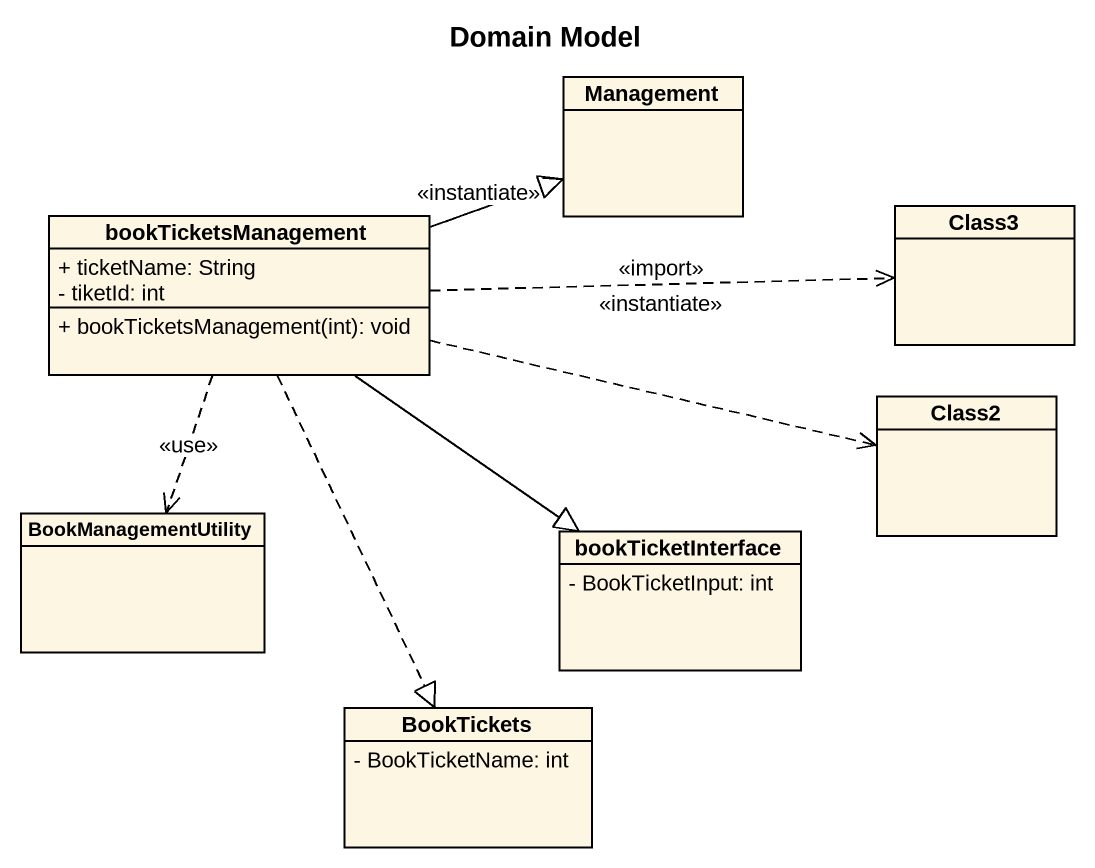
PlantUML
@startuml
title Domain Model
hide circle
hide empty members
skinparam classAttributeIconSize 0
class Management
class bookTicketsManagement {
  + ticketName: String
  - tiketId: int
  + bookTicketsManagement(int): void
}
class Class3
class Class2
class BookManagementUtility
class bookTicketInterface {
  - BookTicketInput: int
}
class BookTickets {
  - BookTicketName: int
}
bookTicketsManagement -right-|> Management
bookTicketsManagement .right.> Management : <<instantiate>>
bookTicketsManagement .right.> Class3 : <<import>>
bookTicketsManagement .right.> Class3 : <<instantiate>>
bookTicketsManagement .right.> Class2
bookTicketsManagement ..> BookManagementUtility : <<use>>
bookTicketsManagement --|> bookTicketInterface
bookTicketsManagement ..|> BookTickets
@enduml
